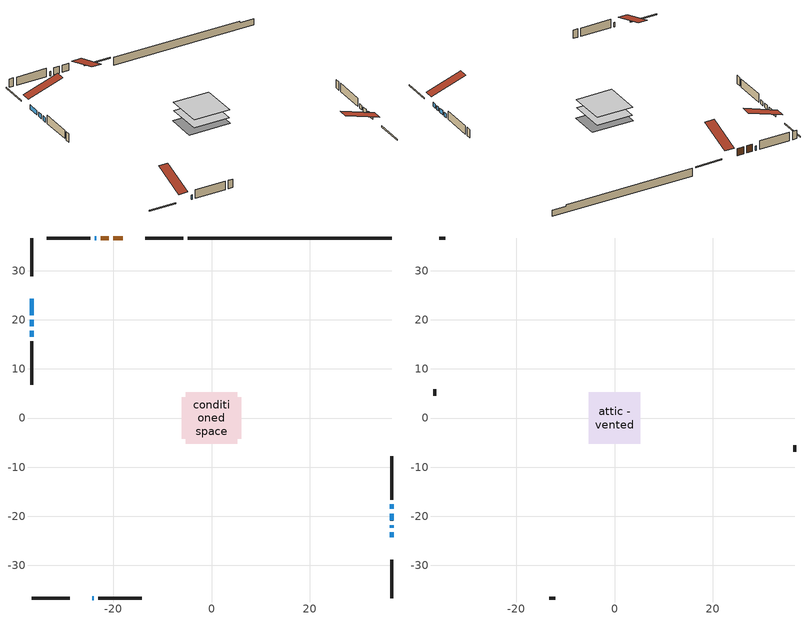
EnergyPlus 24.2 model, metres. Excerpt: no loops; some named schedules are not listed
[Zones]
conditioned space
 floor adiabatic (AdiabaticFloorConstruction): -5.2,-5.2 -5.2,5.2 5.2,5.2 5.2,-5.2 z0.77
 floor foundation (Slab1 construction): -6.1,-4.27 -6.1,4.27 6.1,4.27 6.1,-4.27 z-1.52
 wall outside (RimJoist1 construction): -5.74,36.65 -13.51,36.65 / -36.65,-36.65 -28.87,-36.65 / -36.65,36.65 -36.65,28.87 / 36.65,-36.65 36.65,-28.87 z0.77:1.07
 wall outside (AdiabaticWallConstruction 1): -18.06,36.65 -19.98,36.65 / -20.91,36.65 -22.51,36.65 z0.77:2.8
 wall outside (AdiabaticWallConstruction): 36.65,-24.32 36.65,-23.28 / -23.44,36.65 -23.76,36.65 / -24.32,-36.65 -24,-36.65 / 36.65,-22.35 36.65,-21.79 / 36.65,-20.87 36.65,-19.45 / -36.65,24.32 -36.65,20.94 / -36.65,20.01 -36.65,18.65 / -36.65,17.72 -36.65,16.51 / 36.65,-18.52 36.65,-17.55 z0.77:1.99
 wall outside (Wall1 construction): -24.69,36.65 -33.52,36.65 / -23.07,-36.65 -14.24,-36.65 / -36.65,15.58 -36.65,6.75 / 36.65,-16.62 36.65,-7.8 z0.77:3.21
 wall foundation (FoundationWall1 construction): -4.81,36.65,-1.52 -4.81,36.65,0.77 32.5,36.65,0.77 32.5,36.65,0.3 36.65,36.65,0.3 36.65,36.65,-1.52
 window (WindowConstruction): 36.65,-24.32 36.65,-23.28 z0.77:1.99
 window (WindowConstruction 7): -23.44,36.65 -23.76,36.65 z0.77:1.99
 window (WindowConstruction 8): -24.32,-36.65 -24,-36.65 z0.77:1.99
 window (WindowConstruction 1): 36.65,-22.35 36.65,-21.8 z0.77:1.99
 window (WindowConstruction 2): 36.65,-20.87 36.65,-19.45 z0.77:1.99
 window (WindowConstruction 3): -36.65,24.32 -36.65,20.94 z0.77:1.99
 window (WindowConstruction 4): -36.65,20.01 -36.65,18.65 z0.77:1.99
 window (WindowConstruction 5): -36.65,17.72 -36.65,16.51 z0.77:1.99
 window (WindowConstruction 6): 36.65,-18.52 36.65,-17.55 z0.77:1.99
 door (Door): -18.06,36.65 -19.98,36.65 z0.77:2.8
 door (Door 1): -20.91,36.65 -22.51,36.65 z0.77:2.8
 ceiling adiabatic (AdiabaticFloorConstruction): 5.2,-5.2 5.2,5.2 -5.2,5.2 -5.2,-5.2 z0.77
attic - vented
 floor to conditioned space (Floor1 construction Reversed): -5.25,-5.25 -5.25,5.25 5.25,5.25 5.25,-5.25 z3.21
 wall outside (Wall2 construction): -34.44,36.65 -35.72,36.65 / -13.31,-36.65 -12.04,-36.65 / -36.65,5.82 -36.65,4.55 / 36.65,-6.87 36.65,-5.6 z0.77:3.21
 roof outside (Roof1 construction): -17.13,36.65,3.21 -17.13,26.41,6.62 -14.44,26.41,6.62 -14.44,36.65,3.21; -25.25,-36.65,3.21 -25.25,-26.41,6.62 -27.95,-26.41,6.62 -27.95,-36.65,3.21; -36.65,25.25,3.21 -26.41,25.25,6.62 -26.41,27.95,6.62 -36.65,27.95,3.21; 36.65,-25.25,3.21 26.41,-25.25,6.62 26.41,-27.95,6.62 36.65,-27.95,3.21
[Building]
Building 1: Terrain=Suburbs
[Site:Location]
Swift Current_SK: Latitude {deg}=50.29; Longitude {deg}=-107.69; Time Zone {hr}=-6; Elevation {m}=817; Keep Site Location Information=Yes
[Site:GroundTemperature:Shallow]
0.0715302, -2.00391, -2.17012, -1.18522, 2.76862, 6.70403, 10.1158, 12.2771, 12.4607, 10.7029, 7.37809, 3.5634
[Site:WaterMainsTemperature]
Calculation Method=Schedule; Temperature Schedule=mains temperature schedule
[Material] Roughness=Rough; Thermal Absorptance=0.9
Name | Thickness {m} | Conductivity {W/m-K} | Density {kg/m3} | Specific Heat {J/kg-K} | Solar Absorptance | Visible Absorptance
asphalt or fiberglass shingles | 0.00635 | 0.162714 | 1121.4 | 1465.45 | 0.84 | 0.84
ceiling stud and cavity | 0.1397 | 0.0759208 | 65.682 | 1177.47 | 0.7 | 0.7
concrete 4.0 in. | 0.1016 | 1.803125 | 2242.8 | 837.4 | 0.7 | 0.7
concrete 8.0 in. | 0.2032 | 1.803125 | 2242.8 | 837.4 | 0.7 | 0.7
door material | 0.04445 | 0.0451087 | 512.64 | 1214.23 | 0.7 | 0.7
door material 1 | 0.04445 | 0.053851 | 512.64 | 1214.23 | 0.7 | 0.7
exterior vertical ins | 0.0457286 | 0.029427 | 32.04 | 1214.23 | 0.7 | 0.7
floor covering | 0.0127 | 0.0433444 | 54.468 | 1339.84 | 0.6 | 0.6
floor rigid ins; wall rigid ins | 0.512978 | 0.029427 | 32.04 | 1214.23 | 0.7 | 0.7
floor stud and cavity | 0.1397 | 1.75129 | 37.0049 | 1207.88 | 0.7 | 0.7
furniture material conditioned space 1 | 0.1524 | 0.115458 | 640.8 | 1214.23 | 0.6 | 0.6
gypsum board | 0.0127 | 0.160291 | 801 | 837.4 | 0.6 | 0.6
gypsum board 1 | 0.0127 | 0.160291 | 801 | 837.4 | 0.7 | 0.7
osb sheathing 0.5 in. | 0.0127 | 0.115458 | 512.64 | 1214.23 | 0.7 | 0.7
osb sheathing 0.75 in. | 0.01905 | 0.115458 | 512.64 | 1214.23 | 0.7 | 0.7
osb sheathing 2.0 in. | 0.0508 | 0.115458 | 512.64 | 1214.23 | 0.7 | 0.7
rim joist rigid ins | 0.051816 | 0.029427 | 32.04 | 1214.23 | 0.7 | 0.7
rim joist stud and cavity | 0.0508 | 0.0440068 | 125.044 | 1163.47 | 0.6 | 0.6
wall stud and cavity | 0.1397 | 0.114321 | 139.0536 | 1170.24 | 0.7 | 0.7
wall stud and cavity 1 | 0.0889 | 6.1454 | 50.32683 | 1063.81 | 0.6 | 0.6
wall stud and cavity 2 | 0.0889 | 0.380278 | 52.3479 | 1209.89 | 0.7 | 0.7
wall stud and cavity 3 | 0.0889 | 0.391764 | 83.0341 | 1211.67 | 0.7 | 0.7
wood siding | 0.0254 | 0.102417 | 544.68 | 1172.36 | 0 | 0
wood siding 1 | 0.00254 | 0.102417 | 544.68 | 1172.36 | 0 | 0
wood siding 2; wood siding 3; wood siding 4 | 0.0254 | 0.102417 | 544.68 | 1172.36 | 0.7 | 0.7
[WindowMaterial:SimpleGlazingSystem]
Name | U-Factor {W/m2-K} | Solar Heat Gain Coefficient
WindowMaterial | 1.29969 | 0.5
WindowMaterial 1 | 2.96732 | 0.62
WindowMaterial 2 | 2.93609 | 0.66
WindowMaterial 3 | 2.88386 | 0.7
WindowMaterial 4 | 1.32127 | 0.5
WindowMaterial 5 | 1.31616 | 0.5
WindowMaterial 6 | 5.90966 | 0.52
[Construction]
AdiabaticFloorConstruction: floor stud and cavity, floor rigid ins, osb sheathing 0.75 in., floor covering
AdiabaticWallConstruction: wood siding 3, wall rigid ins, wall stud and cavity 2, gypsum board
AdiabaticWallConstruction 1: wood siding 4, wall rigid ins, wall stud and cavity 2, gypsum board
Door: door material
Door 1: door material 1
Floor1 construction Reversed: gypsum board, ceiling stud and cavity
FoundationWall1 construction: concrete 8.0 in., gypsum board 1
furniture construction conditioned space 1: furniture material conditioned space 1
PartitionWallConstruction: gypsum board, wall stud and cavity 3, gypsum board
RimJoist1 construction: wood siding 2, rim joist rigid ins, osb sheathing 2.0 in., rim joist stud and cavity
Roof1 construction: asphalt or fiberglass shingles
Slab1 construction: concrete 4.0 in.
Wall1 construction: wood siding, osb sheathing 0.5 in., wall stud and cavity, gypsum board
Wall2 construction: wood siding 1, wall stud and cavity 1
WindowConstruction: WindowMaterial
WindowConstruction 1: WindowMaterial 1
WindowConstruction 2: WindowMaterial 2
WindowConstruction 3: WindowMaterial 3
WindowConstruction 4: WindowMaterial 4
WindowConstruction 5: WindowMaterial 5
WindowConstruction 6; WindowConstruction 7; WindowConstruction 8: WindowMaterial 6
[Zone] Multiplier=1; Part of Total Floor Area=Yes
Name | Volume {m3}
attic - vented | 61.1866
conditioned space | 531
[Space]
Name | Zone | Volume {m3}
attic - vented 1 | attic - vented | 61.1866
conditioned space 1 | conditioned space | 531
[ZoneInfiltration:EffectiveLeakageArea]
infil attic - vented 1: Zone or Space=attic - vented 1; Schedule=Always On Discrete; Effective Air Leakage Area {cm2}=3442.91; Stack Coefficient=0.000406844; Wind Coefficient=1.36281e-05
[ZoneMixing]
whole house fan mix: Zone or Space=attic - vented; Schedule=Always On Continuous; Design Flow Rate Calculation Method=Flow/Zone; Design Flow Rate {m3/s}=0; Source Zone or Space=conditioned space
[SurfaceProperty:ExposedFoundationPerimeter]
Slab1: Exposed Perimeter Calculation Method=TotalExposedPerimeter; Total Exposed Perimeter {m}=41.453
[InternalMass] Zone or ZoneList=conditioned space; Space or SpaceList=conditioned space 1
Name | Construction | Surface Area {m2}
furniture mass conditioned space 1 | furniture construction conditioned space 1 | 84.9598
partition wall mass | PartitionWallConstruction | 212.4
[Lights]
interior lighting: Zone or ZoneList or Space or SpaceList=conditioned space 1; Schedule=interior lighting schedule; Design Level Calculation Method=LightingLevel; Lighting Level {W}=343.2; Return Air Fraction=0; Fraction Radiant=0.6; Fraction Visible=0.2; Fraction Replaceable=1
[People]
occupants: Zone or ZoneList or Space or SpaceList=conditioned space 1; Number of People Schedule=occupants schedule; Number of People Calculation Method=People; Number of People=3; Fraction Radiant=0.314171; Sensible Heat Fraction=0.56303; Activity Level Schedule=occupants activity schedule; Carbon Dioxide Generation Rate {m3/s-W}=0; Enable ASHRAE 55 Comfort Warnings=No; Mean Radiant Temperature Calculation Type=EnclosureAveraged
[ElectricEquipment] Zone or ZoneList or Space or SpaceList=conditioned space 1; Design Level Calculation Method=EquipmentLevel
Name | Schedule | Design Level {W} | Fraction Latent | Fraction Radiant | Fraction Lost
clothes dryer | clothes dryer schedule | 140.772 | 0.015 | 0.081 | 0.85
clothes washer | clothes washer schedule | 32.1985 | 0.03 | 0.162 | 0.7
cooking range | cooking range schedule | 215.147 | 0.08 | 0.432 | 0.2
dishwasher | dishwasher schedule | 66.8632 | 0.3 | 0.18 | 0.4
fridge | fridge schedule | 72.9452 | 0 | 0.6 | 0
mech vent house fan | mech vent house fan schedule | 0 | 0 | 0 | 1
mech vent house fan cfis | mech vent house fan cfis schedule | 0 | 0 | 0 | 0
misc plug loads | misc plug loads schedule | 494.7 | 0.045 | 0.513 | 0.1
whole house fan | Always On Discrete | 0 | 0 | 0 | 1
[OtherEquipment] Zone or ZoneList or Space or SpaceList=conditioned space 1; Design Level Calculation Method=EquipmentLevel
Name | Fuel Type | Schedule | Design Level {W} | Fraction Latent | Fraction Radiant | Fraction Lost
clothes dryer 1 | Electricity | clothes dryer schedule | 0 | 0.015 | 0.081 | 0.85
cooking range 1 | Electricity | cooking range schedule | 0 | 0.08 | 0.432 | 0.2
general water use latent | None | general water use schedule | 62.594 | 1 | 0 | 0
general water use sensible | None | general water use schedule | -61.6891 | 0 | 0.6 | 0
mech vent house fan latent load | None | Always On Discrete | 0 | 1 | 0 | 0
mech vent house fan sensible load | None | Always On Discrete | 0 | 0 | 0 | 0
water heater energy adjustment1 | NaturalGas | Always On Discrete | 0.01 | 0 | 0 | 1
[ZoneInfiltration:DesignFlowRate] Zone or ZoneList or Space or SpaceList=conditioned space 1; Schedule=Always On Discrete; Design Flow Rate Calculation Method=Flow/Zone; Design Flow Rate {m3/s}=0
infil flow; natural vent flow; whole house fan flow
[AvailabilityManager:Scheduled]
central ac and furnace airloop Availability Manager: Schedule=Always On Discrete
[Foundation:Kiva]
Foundation Kiva 1: Initial Indoor Air Temperature {C}=21; Wall Height Above Grade {m}=0.769986; Wall Depth Below Slab {m}=0.2032; Custom Block Material Name 1=exterior vertical ins; Custom Block Depth 1 {m}=2.28999; Custom Block X Position 1 {m}=0.2159; Custom Block Z Position 1 {m}=0
[Foundation:Kiva:Settings]
Soil Conductivity {W/m-K}=0.849921; Soil Density {kg/m3}=1842.3; Soil Specific Heat {J/kg-K}=418.7; Ground Solar Absorptivity=0.9; Ground Thermal Absorptivity=0.9; Ground Surface Roughness {m}=0.03; Far-Field Width {m}=40; Deep-Ground Boundary Condition=ZeroFlux; Deep-Ground Depth {m}=40; Minimum Cell Dimension {m}=0.2; Maximum Cell Growth Coefficient=3; Simulation Timestep=Timestep
[Exterior:Lights]
exterior lighting: Schedule=exterior lighting schedule; Design Level {W}=75.6
[EnergyManagementSystem:GlobalVariable]
central_ac_and_furnace_airloop_Fan_RTF
infil_program_Qfan
infil_program_Qinf
natural_vent_program_Qnv
natural_vent_program_Qwhf
[EnergyManagementSystem:Sensor]
Name | Output:Variable or Output:Meter Index Key | Output:Variable or Output:Meter
airflow_gain | infil flow | Infiltration Sensible Heat Gain Energy
airflow_gain_1 | natural vent flow | Infiltration Sensible Heat Gain Energy
airflow_gain_2 | whole house fan flow | Infiltration Sensible Heat Gain Energy
airflow_loss | infil flow | Infiltration Sensible Heat Loss Energy
airflow_loss_1 | natural vent flow | Infiltration Sensible Heat Loss Energy
airflow_loss_2 | whole house fan flow | Infiltration Sensible Heat Loss Energy
clg_load_cond |  | Cooling:EnergyTransfer:Zone:CONDITIONED SPACE
clg_sp_s; clg_sp_s_1 | cooling setpoint | Schedule Value
clothes_dryer_exhaust_0_sch_s | clothes dryer exhaust 0 schedule | Schedule Value
cool_season | cooling season schedule | Schedule Value
htg_load_cond |  | Heating:EnergyTransfer:Zone:CONDITIONED SPACE
htg_sp_s; htg_sp_s_1 | heating setpoint | Schedule Value
ig_ee_conv | clothes dryer | Electric Equipment Convective Heating Energy
ig_ee_conv_2 | cooking range | Electric Equipment Convective Heating Energy
ig_ee_conv_4 | fridge | Electric Equipment Convective Heating Energy
ig_ee_conv_5 | misc plug loads | Electric Equipment Convective Heating Energy
ig_ee_conv_6 | whole house fan | Electric Equipment Convective Heating Energy
ig_ee_rad | clothes dryer | Electric Equipment Radiant Heating Energy
ig_ee_rad_2 | cooking range | Electric Equipment Radiant Heating Energy
ig_ee_rad_4 | fridge | Electric Equipment Radiant Heating Energy
ig_ee_rad_5 | misc plug loads | Electric Equipment Radiant Heating Energy
ig_ee_rad_6 | whole house fan | Electric Equipment Radiant Heating Energy
ig_lgt_conv | interior lighting | Lights Convective Heating Energy
ig_lgt_rad | interior lighting | Lights Radiant Heating Energy
ig_lgt_vis | interior lighting | Lights Visible Radiation Heating Energy
ig_oe_conv | clothes dryer 1 | Other Equipment Convective Heating Energy
ig_oe_conv_1 | cooking range 1 | Other Equipment Convective Heating Energy
ig_oe_conv_2 | general water use latent | Other Equipment Convective Heating Energy
ig_oe_conv_3 | general water use sensible | Other Equipment Convective Heating Energy
ig_oe_conv_4 | water heater energy adjustment1 | Other Equipment Convective Heating Energy
ig_oe_rad | clothes dryer 1 | Other Equipment Radiant Heating Energy
ig_oe_rad_1 | cooking range 1 | Other Equipment Radiant Heating Energy
ig_oe_rad_2 | general water use latent | Other Equipment Radiant Heating Energy
ig_oe_rad_3 | general water use sensible | Other Equipment Radiant Heating Energy
ig_oe_rad_4 | water heater energy adjustment1 | Other Equipment Radiant Heating Energy
ig_ppl_conv | occupants | People Convective Heating Energy
ig_ppl_rad | occupants | People Radiant Heating Energy
im_conv | furniture mass conditioned space 1 | Surface Inside Face Convection Heat Gain Energy
im_conv_1 | partition wall mass | Surface Inside Face Convection Heat Gain Energy
im_ig | furniture mass conditioned space 1 | Surface Inside Face Internal Gains Radiation Heat Gain Energy
im_ig_1 | partition wall mass | Surface Inside Face Internal Gains Radiation Heat Gain Energy
im_lgt | furniture mass conditioned space 1 | Surface Inside Face Lights Radiation Heat Gain Energy
im_lgt_1 | partition wall mass | Surface Inside Face Lights Radiation Heat Gain Energy
im_sol | furniture mass conditioned space 1 | Surface Inside Face Solar Radiation Heat Gain Energy
im_sol_1 | partition wall mass | Surface Inside Face Solar Radiation Heat Gain Energy
im_surf | furniture mass conditioned space 1 | Surface Inside Face Net Surface Thermal Radiation Heat Gain Energy
im_surf_1 | partition wall mass | Surface Inside Face Net Surface Thermal Radiation Heat Gain Energy
mv_conv | mech vent house fan | Electric Equipment Convective Heating Energy
mv_conv_1 | mech vent house fan cfis | Electric Equipment Convective Heating Energy
mv_conv_2 | mech vent house fan latent load | Other Equipment Convective Heating Energy
mv_conv_3 | mech vent house fan sensible load | Other Equipment Convective Heating Energy
mv_rad | mech vent house fan | Electric Equipment Radiant Heating Energy
mv_rad_1 | mech vent house fan cfis | Electric Equipment Radiant Heating Energy
mv_rad_2 | mech vent house fan latent load | Other Equipment Radiant Heating Energy
mv_rad_3 | mech vent house fan sensible load | Other Equipment Radiant Heating Energy
natural_vent_s | natural vent schedule | Schedule Value
out_pb_s |  | Site Outdoor Air Barometric Pressure
out_wt_s |  | Site Outdoor Air Humidity Ratio
site_vw_s |  | Site Wind Speed
ss_back_out | Window1 | Surface Window Shortwave from Zone Back Out Window Heat Transfer Rate
ss_back_out_1 | Window10 | Surface Window Shortwave from Zone Back Out Window Heat Transfer Rate
ss_back_out_2 | Window11 | Surface Window Shortwave from Zone Back Out Window Heat Transfer Rate
ss_back_out_3 | Window2 | Surface Window Shortwave from Zone Back Out Window Heat Transfer Rate
ss_back_out_4 | Window3 | Surface Window Shortwave from Zone Back Out Window Heat Transfer Rate
ss_back_out_5 | Window4 | Surface Window Shortwave from Zone Back Out Window Heat Transfer Rate
ss_back_out_6 | Window5 | Surface Window Shortwave from Zone Back Out Window Heat Transfer Rate
ss_back_out_7 | Window6 | Surface Window Shortwave from Zone Back Out Window Heat Transfer Rate
ss_back_out_8 | Window7 | Surface Window Shortwave from Zone Back Out Window Heat Transfer Rate
ss_conv | Door1 | Surface Inside Face Convection Heat Gain Energy
ss_conv_1 | Door2 | Surface Inside Face Convection Heat Gain Energy
ss_conv_10 | Window7 | Surface Inside Face Convection Heat Gain Energy
ss_conv_2 | Window1 | Surface Inside Face Convection Heat Gain Energy
ss_conv_3 | Window10 | Surface Inside Face Convection Heat Gain Energy
ss_conv_4 | Window11 | Surface Inside Face Convection Heat Gain Energy
ss_conv_5 | Window2 | Surface Inside Face Convection Heat Gain Energy
ss_conv_6 | Window3 | Surface Inside Face Convection Heat Gain Energy
ss_conv_7 | Window4 | Surface Inside Face Convection Heat Gain Energy
ss_conv_8 | Window5 | Surface Inside Face Convection Heat Gain Energy
ss_conv_9 | Window6 | Surface Inside Face Convection Heat Gain Energy
ss_ig | Door1 | Surface Inside Face Internal Gains Radiation Heat Gain Energy
ss_ig_1 | Door2 | Surface Inside Face Internal Gains Radiation Heat Gain Energy
ss_ig_10 | Window7 | Surface Inside Face Internal Gains Radiation Heat Gain Energy
ss_ig_2 | Window1 | Surface Inside Face Internal Gains Radiation Heat Gain Energy
ss_ig_3 | Window10 | Surface Inside Face Internal Gains Radiation Heat Gain Energy
ss_ig_4 | Window11 | Surface Inside Face Internal Gains Radiation Heat Gain Energy
ss_ig_5 | Window2 | Surface Inside Face Internal Gains Radiation Heat Gain Energy
ss_ig_6 | Window3 | Surface Inside Face Internal Gains Radiation Heat Gain Energy
ss_ig_7 | Window4 | Surface Inside Face Internal Gains Radiation Heat Gain Energy
ss_ig_8 | Window5 | Surface Inside Face Internal Gains Radiation Heat Gain Energy
ss_ig_9 | Window6 | Surface Inside Face Internal Gains Radiation Heat Gain Energy
ss_lgt | Door1 | Surface Inside Face Lights Radiation Heat Gain Energy
ss_lgt_1 | Door2 | Surface Inside Face Lights Radiation Heat Gain Energy
ss_sol | Door1 | Surface Inside Face Solar Radiation Heat Gain Energy
ss_sol_1 | Door2 | Surface Inside Face Solar Radiation Heat Gain Energy
ss_surf | Door1 | Surface Inside Face Net Surface Thermal Radiation Heat Gain Energy
ss_surf_1 | Door2 | Surface Inside Face Net Surface Thermal Radiation Heat Gain Energy
ss_surf_10 | Window7 | Surface Inside Face Net Surface Thermal Radiation Heat Gain Energy
ss_surf_2 | Window1 | Surface Inside Face Net Surface Thermal Radiation Heat Gain Energy
ss_surf_3 | Window10 | Surface Inside Face Net Surface Thermal Radiation Heat Gain Energy
ss_surf_4 | Window11 | Surface Inside Face Net Surface Thermal Radiation Heat Gain Energy
ss_surf_5 | Window2 | Surface Inside Face Net Surface Thermal Radiation Heat Gain Energy
ss_surf_6 | Window3 | Surface Inside Face Net Surface Thermal Radiation Heat Gain Energy
ss_surf_7 | Window4 | Surface Inside Face Net Surface Thermal Radiation Heat Gain Energy
ss_surf_8 | Window5 | Surface Inside Face Net Surface Thermal Radiation Heat Gain Energy
ss_surf_9 | Window6 | Surface Inside Face Net Surface Thermal Radiation Heat Gain Energy
ss_trans_in | Window1 | Surface Window Transmitted Solar Radiation Rate
ss_trans_in_1 | Window10 | Surface Window Transmitted Solar Radiation Rate
ss_trans_in_2 | Window11 | Surface Window Transmitted Solar Radiation Rate
ss_trans_in_3 | Window2 | Surface Window Transmitted Solar Radiation Rate
ss_trans_in_4 | Window3 | Surface Window Transmitted Solar Radiation Rate
ss_trans_in_5 | Window4 | Surface Window Transmitted Solar Radiation Rate
ss_trans_in_6 | Window5 | Surface Window Transmitted Solar Radiation Rate
ss_trans_in_7 | Window6 | Surface Window Transmitted Solar Radiation Rate
ss_trans_in_8 | Window7 | Surface Window Transmitted Solar Radiation Rate
ss_trans_out | Window1 | Surface Inside Face Initial Transmitted Diffuse Transmitted Out Window Solar Radiation Rate
ss_trans_out_1 | Window10 | Surface Inside Face Initial Transmitted Diffuse Transmitted Out Window Solar Radiation Rate
ss_trans_out_2 | Window11 | Surface Inside Face Initial Transmitted Diffuse Transmitted Out Window Solar Radiation Rate
ss_trans_out_3 | Window2 | Surface Inside Face Initial Transmitted Diffuse Transmitted Out Window Solar Radiation Rate
ss_trans_out_4 | Window3 | Surface Inside Face Initial Transmitted Diffuse Transmitted Out Window Solar Radiation Rate
ss_trans_out_5 | Window4 | Surface Inside Face Initial Transmitted Diffuse Transmitted Out Window Solar Radiation Rate
ss_trans_out_6 | Window5 | Surface Inside Face Initial Transmitted Diffuse Transmitted Out Window Solar Radiation Rate
ss_trans_out_7 | Window6 | Surface Inside Face Initial Transmitted Diffuse Transmitted Out Window Solar Radiation Rate
ss_trans_out_8 | Window7 | Surface Inside Face Initial Transmitted Diffuse Transmitted Out Window Solar Radiation Rate
s_conv | Floor1 | Surface Inside Face Convection Heat Gain Energy
s_conv_1 | FoundationWall1 | Surface Inside Face Convection Heat Gain Energy
s_conv_10 | Wall1:180 | Surface Inside Face Convection Heat Gain Energy
s_conv_11 | Wall1:270 | Surface Inside Face Convection Heat Gain Energy
s_conv_12 | Wall1:90 | Surface Inside Face Convection Heat Gain Energy
s_conv_2 | inferred conditioned ceiling | Surface Inside Face Convection Heat Gain Energy
s_conv_3 | inferred conditioned floor | Surface Inside Face Convection Heat Gain Energy
s_conv_4 | RimJoist1:0 | Surface Inside Face Convection Heat Gain Energy
s_conv_5 | RimJoist1:180 | Surface Inside Face Convection Heat Gain Energy
s_conv_6 | RimJoist1:270 | Surface Inside Face Convection Heat Gain Energy
s_conv_7 | RimJoist1:90 | Surface Inside Face Convection Heat Gain Energy
s_conv_8 | Slab1 | Surface Inside Face Convection Heat Gain Energy
s_conv_9 | Wall1:0 | Surface Inside Face Convection Heat Gain Energy
s_ig | Floor1 | Surface Inside Face Internal Gains Radiation Heat Gain Energy
s_ig_1 | FoundationWall1 | Surface Inside Face Internal Gains Radiation Heat Gain Energy
s_ig_10 | Wall1:180 | Surface Inside Face Internal Gains Radiation Heat Gain Energy
s_ig_11 | Wall1:270 | Surface Inside Face Internal Gains Radiation Heat Gain Energy
s_ig_12 | Wall1:90 | Surface Inside Face Internal Gains Radiation Heat Gain Energy
s_ig_2 | inferred conditioned ceiling | Surface Inside Face Internal Gains Radiation Heat Gain Energy
s_ig_3 | inferred conditioned floor | Surface Inside Face Internal Gains Radiation Heat Gain Energy
s_ig_4 | RimJoist1:0 | Surface Inside Face Internal Gains Radiation Heat Gain Energy
s_ig_5 | RimJoist1:180 | Surface Inside Face Internal Gains Radiation Heat Gain Energy
s_ig_6 | RimJoist1:270 | Surface Inside Face Internal Gains Radiation Heat Gain Energy
s_ig_7 | RimJoist1:90 | Surface Inside Face Internal Gains Radiation Heat Gain Energy
s_ig_8 | Slab1 | Surface Inside Face Internal Gains Radiation Heat Gain Energy
s_ig_9 | Wall1:0 | Surface Inside Face Internal Gains Radiation Heat Gain Energy
s_lgt | Floor1 | Surface Inside Face Lights Radiation Heat Gain Energy
s_lgt_1 | FoundationWall1 | Surface Inside Face Lights Radiation Heat Gain Energy
s_lgt_10 | Wall1:180 | Surface Inside Face Lights Radiation Heat Gain Energy
s_lgt_11 | Wall1:270 | Surface Inside Face Lights Radiation Heat Gain Energy
s_lgt_12 | Wall1:90 | Surface Inside Face Lights Radiation Heat Gain Energy
s_lgt_2 | inferred conditioned ceiling | Surface Inside Face Lights Radiation Heat Gain Energy
s_lgt_3 | inferred conditioned floor | Surface Inside Face Lights Radiation Heat Gain Energy
s_lgt_4 | RimJoist1:0 | Surface Inside Face Lights Radiation Heat Gain Energy
s_lgt_5 | RimJoist1:180 | Surface Inside Face Lights Radiation Heat Gain Energy
s_lgt_6 | RimJoist1:270 | Surface Inside Face Lights Radiation Heat Gain Energy
s_lgt_7 | RimJoist1:90 | Surface Inside Face Lights Radiation Heat Gain Energy
s_lgt_8 | Slab1 | Surface Inside Face Lights Radiation Heat Gain Energy
s_lgt_9 | Wall1:0 | Surface Inside Face Lights Radiation Heat Gain Energy
s_sol | Floor1 | Surface Inside Face Solar Radiation Heat Gain Energy
s_sol_1 | FoundationWall1 | Surface Inside Face Solar Radiation Heat Gain Energy
s_sol_10 | Wall1:180 | Surface Inside Face Solar Radiation Heat Gain Energy
s_sol_11 | Wall1:270 | Surface Inside Face Solar Radiation Heat Gain Energy
s_sol_12 | Wall1:90 | Surface Inside Face Solar Radiation Heat Gain Energy
s_sol_2 | inferred conditioned ceiling | Surface Inside Face Solar Radiation Heat Gain Energy
s_sol_3 | inferred conditioned floor | Surface Inside Face Solar Radiation Heat Gain Energy
s_sol_4 | RimJoist1:0 | Surface Inside Face Solar Radiation Heat Gain Energy
s_sol_5 | RimJoist1:180 | Surface Inside Face Solar Radiation Heat Gain Energy
s_sol_6 | RimJoist1:270 | Surface Inside Face Solar Radiation Heat Gain Energy
s_sol_7 | RimJoist1:90 | Surface Inside Face Solar Radiation Heat Gain Energy
s_sol_8 | Slab1 | Surface Inside Face Solar Radiation Heat Gain Energy
s_sol_9 | Wall1:0 | Surface Inside Face Solar Radiation Heat Gain Energy
s_surf | Floor1 | Surface Inside Face Net Surface Thermal Radiation Heat Gain Energy
s_surf_1 | FoundationWall1 | Surface Inside Face Net Surface Thermal Radiation Heat Gain Energy
